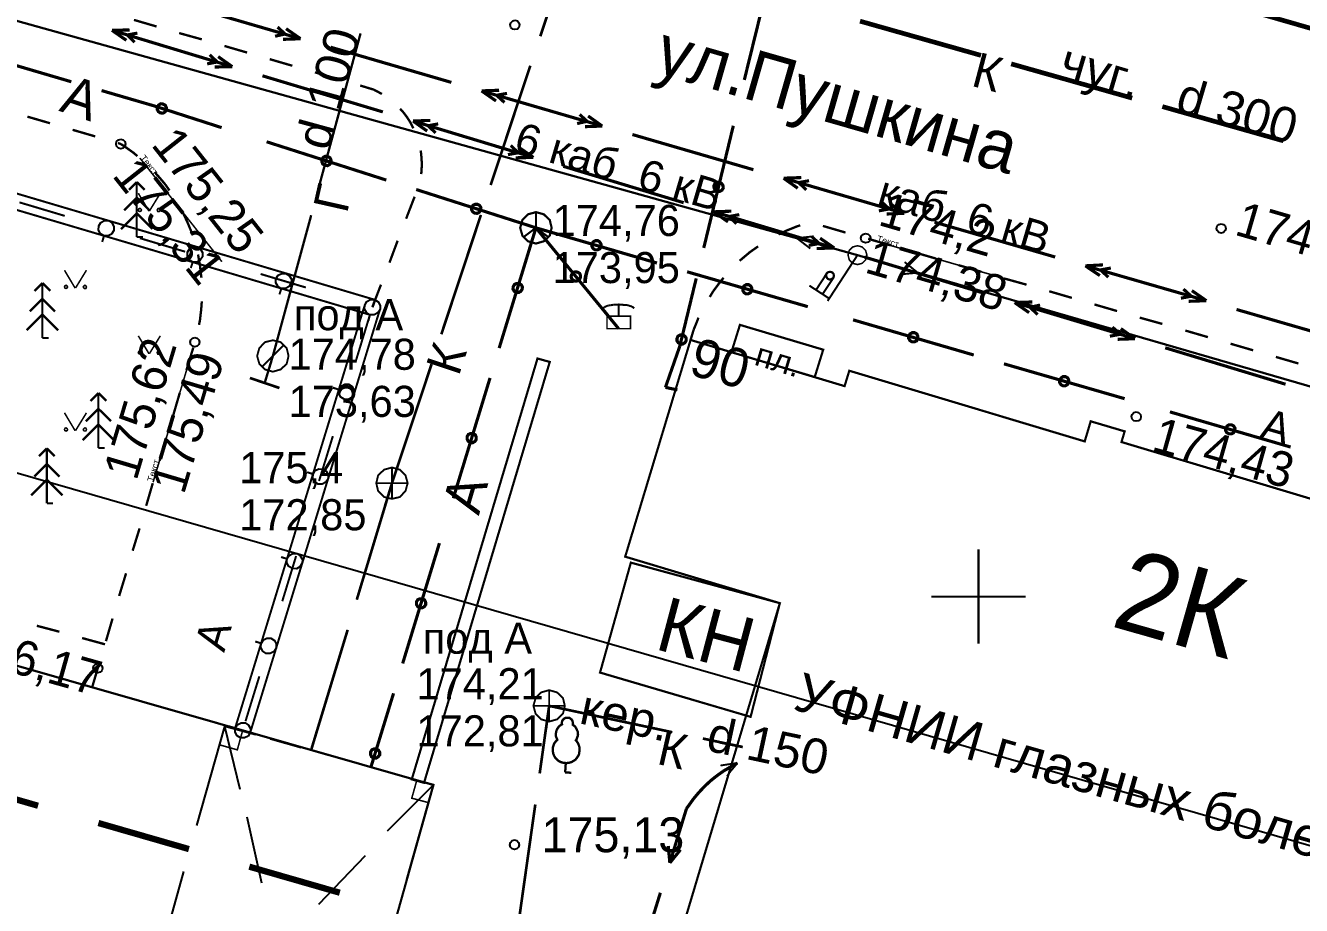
# Model space of a CAD drawing. Extents: x -2634 to -2115, y -2142 to -1393.
# Drawn here: x -2480.32 to -2439.72, y -2059.84 to -2031.82 of the extents above; entities that cross this region are included whole.
import ezdxf

# ---------------------------------------------------------------- set-up
doc = ezdxf.new("R2010")
doc.units = 0
doc.header["$MEASUREMENT"] = 0
for name, color, linetype in [('500_Дополн-Бордюры__п', 7, 'Continuous'), ('500_Дороги-Проезжие_ч', 7, 'Continuous'), ('500_Линии_-Линии_связ', 7, 'Continuous'), ('500_Линии_-ЛЭП_провод', 7, 'Continuous'), ('500_Линии_-Смотровые_', 7, 'Continuous'), ('500_Линии_-Сооружения', 7, 'Continuous'), ('500_Линии_-Фонари_час', 7, 'Continuous'), ('500_Линии_-Электрокаб', 7, 'Continuous'), ('500_Объект-Опоры', 7, 'Continuous'), ('500_Огражд-Ограждения', 7, 'Continuous'), ('500_Растит-Газоны__са', 7, 'Continuous'), ('500_Растит-Лес_и_лесо', 7, 'Continuous'), ('500_Рельеф-Высотные_о', 7, 'Continuous'), ('500_Строен-Дополнения', 7, 'Continuous'), ('500_Строен-Здания', 7, 'Continuous'), ('500_Трубоп-Газопровод', 7, 'Continuous'), ('500_Трубоп-Канализаци', 7, 'Continuous'), ('500_Трубоп-Смотровые_', 7, 'Continuous'), ('500_Улицы-Улицы_и_их', 7, 'Continuous'), ('ЗАЯВКИ-Условные_з', 7, 'Continuous'), ('Красные_ли-Красные_ли', 7, 'Continuous'), ('Красные_ли-Линии_регу', 7, 'Continuous'), ('Красные_ли-Оси_улиц_к', 7, 'Continuous')]:
    doc.layers.add(name, color=color, linetype=linetype)
doc.styles.add('TARIAL', font='Arial')

# ---------------------------------------------------------------- blocks, each defined once
blk = doc.blocks.new('block_25')
at = {"layer": '500_Растит-Газоны__са', "color": 0, "const_width": 0.05}
for points in [[(2.35, 3.02), (2.69, 2.45)], [(2.7, 2.45), (3.05, 3.02)], [(0, 0.57), (0.34, 0)], [(0.35, 0), (0.7, 0.57)]]:
    blk.add_lwpolyline(points, dxfattribs=at)
for points in [[(2.4, 2.54), (2.42, 2.53), (2.44, 2.51), (2.45, 2.49), (2.44, 2.46), (2.42, 2.45), (2.4, 2.44), (2.37, 2.45), (2.36, 2.46), (2.35, 2.49), (2.36, 2.51), (2.37, 2.53)], [(3, 2.54), (3.02, 2.53), (3.04, 2.51), (3.05, 2.49), (3.04, 2.46), (3.02, 2.44), (3, 2.44), (2.97, 2.44), (2.96, 2.46), (2.95, 2.49), (2.96, 2.51), (2.97, 2.53)], [(0.05, 0.09), (0.07, 0.08), (0.09, 0.06), (0.1, 0.04), (0.09, 0.01), (0.07, 0), (0.05, -0.01), (0.02, 0), (0.01, 0.01), (0, 0.04), (0.01, 0.06), (0.02, 0.08)], [(0.65, 0.09), (0.68, 0.08), (0.69, 0.06), (0.7, 0.04), (0.69, 0.01), (0.68, -0.01), (0.65, -0.01), (0.63, -0.01), (0.61, 0.01), (0.6, 0.04), (0.61, 0.06), (0.63, 0.08)]]:
    blk.add_lwpolyline(points, close=True, dxfattribs=at)

msp = doc.modelspace()

# ---------------------------------------------------------------- linework, layer by layer
at = {"layer": '500_Дополн-Бордюры__п', "color": 1, "const_width": 0.075}
for points in [[(-2476.87, -2031.64), (-2476.15, -2031.85)], [(-2475.43, -2032.06), (-2474.71, -2032.26)], [(-2473.99, -2032.47), (-2473.27, -2032.68)], [(-2472.55, -2032.89), (-2471.83, -2033.1)], [(-2471.11, -2033.31), (-2470.39, -2033.52)], [(-2469.67, -2033.73), (-2469.24, -2033.86)], [(-2469.24, -2033.86), (-2469.07, -2033.95)], [(-2469.07, -2033.95), (-2468.98, -2034)], [(-2468.4, -2034.47), (-2468.3, -2034.58)], [(-2468.3, -2034.58), (-2468.18, -2034.74)], [(-2479.54, -2034.93), (-2480.26, -2034.72)], [(-2468.18, -2034.74), (-2468.07, -2034.91)], [(-2468.07, -2034.91), (-2467.98, -2035.09)], [(-2478.1, -2035.35), (-2478.82, -2035.14)], [(-2467.98, -2035.09), (-2467.98, -2035.09)], [(-2477.29, -2035.59), (-2477.38, -2035.56)], [(-2477.15, -2035.68), (-2477.29, -2035.59)], [(-2476.87, -2035.88), (-2477.15, -2035.68)], [(-2467.75, -2035.8), (-2467.74, -2035.84)], [(-2467.74, -2035.84), (-2467.72, -2036.04)], [(-2476.76, -2035.98), (-2476.87, -2035.88)], [(-2467.72, -2036.04), (-2467.71, -2036.24)], [(-2467.71, -2036.24), (-2467.72, -2036.44)], [(-2476.1, -2036.61), (-2476.21, -2036.49)], [(-2475.87, -2036.88), (-2476.1, -2036.61)], [(-2467.72, -2036.44), (-2467.73, -2036.55)], [(-2475.74, -2037.07), (-2475.87, -2036.88)], [(-2467.94, -2037.27), (-2468.21, -2037.97)], [(-2475.31, -2037.78), (-2475.35, -2037.71)], [(-2475.16, -2038.1), (-2475.31, -2037.78)], [(-2475.04, -2038.39), (-2475.16, -2038.1)], [(-2456.11, -2038.35), (-2455.79, -2038.22)], [(-2455.79, -2038.22), (-2455.67, -2038.18)], [(-2454.95, -2038.2), (-2454.23, -2038.41)], [(-2468.48, -2038.67), (-2468.74, -2039.37)], [(-2456.36, -2038.47), (-2456.11, -2038.35)], [(-2453.51, -2038.61), (-2452.79, -2038.82)], [(-2474.77, -2039.45), (-2474.83, -2039.11)], [(-2457.54, -2039.26), (-2457.28, -2039.04)], [(-2457.28, -2039.04), (-2457.01, -2038.85)], [(-2452.07, -2039.03), (-2451.35, -2039.24)], [(-2474.73, -2039.8), (-2474.77, -2039.45)], [(-2457.6, -2039.31), (-2457.54, -2039.26)], [(-2450.63, -2039.45), (-2449.91, -2039.66)], [(-2474.72, -2039.85), (-2474.73, -2039.8)], [(-2458.24, -2040.01), (-2458.11, -2039.85)], [(-2449.19, -2039.87), (-2448.47, -2040.07)], [(-2469.01, -2040.07), (-2469.28, -2040.77)], [(-2458.55, -2040.46), (-2458.44, -2040.28)], [(-2458.44, -2040.28), (-2458.24, -2040.01)], [(-2447.75, -2040.28), (-2447.03, -2040.49)], [(-2474.73, -2040.86), (-2474.71, -2040.6)], [(-2469.28, -2040.79), (-2469.16, -2040.46)], [(-2446.31, -2040.7), (-2445.59, -2040.91)], [(-2474.77, -2041.21), (-2474.73, -2040.86)], [(-2458.93, -2041.18), (-2458.91, -2041.12)], [(-2444.87, -2041.12), (-2444.15, -2041.32)], [(-2474.8, -2041.35), (-2474.77, -2041.21)], [(-2459.16, -2041.83), (-2459.06, -2041.5)], [(-2459.06, -2041.5), (-2458.93, -2041.18)], [(-2443.42, -2041.53), (-2442.7, -2041.74)], [(-2441.98, -2041.95), (-2441.26, -2042.16)], [(-2475.2, -2042.79), (-2474.98, -2042.07)], [(-2440.54, -2042.37), (-2439.82, -2042.58)], [(-2475.62, -2044.23), (-2475.41, -2043.51)], [(-2476.05, -2045.67), (-2475.84, -2044.95)], [(-2476.48, -2047.11), (-2476.27, -2046.39)], [(-2476.91, -2048.54), (-2476.69, -2047.83)], [(-2477.34, -2049.98), (-2477.12, -2049.26)], [(-2477.76, -2051.42), (-2477.55, -2050.7)], [(-2479.24, -2051.12), (-2479.96, -2050.93)], [(-2477.79, -2051.52), (-2478.52, -2051.32)], [(-2478.19, -2052.86), (-2477.98, -2052.14)]]:
    msp.add_lwpolyline(points, dxfattribs=at)
at = {"layer": '500_Дополн-Бордюры__п', "color": 0, "const_width": 0.07}
msp.add_lwpolyline([(-2468.03, -2055.82), (-2464.03, -2042.42), (-2463.64, -2042.53), (-2467.64, -2055.93)], close=True, dxfattribs=at)
at = {"layer": '500_Линии_-Линии_связ', "color": 0, "const_width": 0.1}
for points in [[(-2457.45, -2033.55), (-2456.82, -2030.99)], [(-2478.86, -2033.61), (-2482.7, -2032.48)], [(-2476.22, -2034.38), (-2477.9, -2033.89)], [(-2474.08, -2035.07), (-2476.22, -2034.38)], [(-2458.74, -2038.9), (-2457.8, -2035.01)], [(-2468.84, -2036.74), (-2472.65, -2035.52)], [(-2464.08, -2038.26), (-2467.89, -2037.04)], [(-2464.08, -2038.26), (-2465.25, -2042.09)], [(-2464.08, -2038.26), (-2460.23, -2039.38)], [(-2464.08, -2038.26), (-2461.54, -2041.36)], [(-2459.5, -2042.02), (-2458.98, -2039.87)], [(-2459.27, -2039.66), (-2455.43, -2040.77)], [(-2461.45, -2041.47), (-2461.92, -2040.89)], [(-2453.99, -2041.19), (-2450.15, -2042.31)], [(-2459.96, -2043.34), (-2459.5, -2042.02)], [(-2449.19, -2042.59), (-2445.35, -2043.7)], [(-2465.54, -2043.04), (-2466.71, -2046.87)], [(-2459.58, -2043.42), (-2459.96, -2043.34)], [(-2443.91, -2044.12), (-2440.07, -2045.24)], [(-2467.15, -2048.3), (-2468.32, -2052.13)], [(-2468.61, -2053.08), (-2469.33, -2055.43)], [(-2469.33, -2055.43), (-2469.11, -2054.71)]]:
    msp.add_lwpolyline(points, dxfattribs=at)
for points in [[(-2476.03, -2034.6), (-2476.09, -2034.56), (-2476.13, -2034.49), (-2476.13, -2034.41), (-2476.08, -2034.35), (-2476.02, -2034.31), (-2475.94, -2034.32), (-2475.87, -2034.36), (-2475.84, -2034.43), (-2475.84, -2034.5), (-2475.88, -2034.57), (-2475.95, -2034.61)], [(-2470.79, -2036.27), (-2470.86, -2036.23), (-2470.89, -2036.16), (-2470.89, -2036.09), (-2470.85, -2036.02), (-2470.78, -2035.98), (-2470.7, -2035.99), (-2470.63, -2036.03), (-2470.6, -2036.1), (-2470.6, -2036.18), (-2470.64, -2036.24), (-2470.71, -2036.28)], [(-2458.42, -2036.92), (-2458.38, -2036.85), (-2458.31, -2036.81), (-2458.23, -2036.81), (-2458.17, -2036.85), (-2458.13, -2036.91), (-2458.12, -2036.99), (-2458.16, -2037.06), (-2458.23, -2037.1), (-2458.31, -2037.1), (-2458.37, -2037.06), (-2458.41, -2037)], [(-2466.03, -2037.79), (-2466.09, -2037.75), (-2466.13, -2037.68), (-2466.12, -2037.61), (-2466.08, -2037.54), (-2466.01, -2037.51), (-2465.94, -2037.51), (-2465.87, -2037.55), (-2465.83, -2037.62), (-2465.84, -2037.7), (-2465.88, -2037.76), (-2465.95, -2037.8)], [(-2462.11, -2038.67), (-2462.05, -2038.71), (-2462.01, -2038.78), (-2462.01, -2038.86), (-2462.05, -2038.93), (-2462.12, -2038.96), (-2462.2, -2038.96), (-2462.26, -2038.92), (-2462.3, -2038.85), (-2462.3, -2038.78), (-2462.26, -2038.71), (-2462.19, -2038.67)], [(-2462.69, -2039.71), (-2462.66, -2039.78), (-2462.67, -2039.86), (-2462.71, -2039.92), (-2462.79, -2039.96), (-2462.86, -2039.95), (-2462.93, -2039.9), (-2462.96, -2039.83), (-2462.95, -2039.76), (-2462.9, -2039.69), (-2462.83, -2039.66), (-2462.76, -2039.67)], [(-2464.52, -2040.22), (-2464.56, -2040.28), (-2464.63, -2040.32), (-2464.7, -2040.32), (-2464.77, -2040.28), (-2464.81, -2040.21), (-2464.8, -2040.13), (-2464.76, -2040.06), (-2464.69, -2040.03), (-2464.62, -2040.03), (-2464.55, -2040.07), (-2464.51, -2040.14)], [(-2457.31, -2040.07), (-2457.25, -2040.11), (-2457.21, -2040.18), (-2457.21, -2040.26), (-2457.25, -2040.32), (-2457.32, -2040.36), (-2457.4, -2040.36), (-2457.46, -2040.32), (-2457.5, -2040.25), (-2457.5, -2040.17), (-2457.46, -2040.11), (-2457.39, -2040.07)], [(-2459.59, -2041.78), (-2459.56, -2041.71), (-2459.49, -2041.67), (-2459.41, -2041.67), (-2459.34, -2041.71), (-2459.3, -2041.77), (-2459.3, -2041.85), (-2459.34, -2041.92), (-2459.41, -2041.96), (-2459.48, -2041.96), (-2459.55, -2041.92), (-2459.59, -2041.86)], [(-2452.03, -2041.6), (-2451.96, -2041.64), (-2451.93, -2041.71), (-2451.93, -2041.79), (-2451.97, -2041.86), (-2452.04, -2041.89), (-2452.11, -2041.89), (-2452.18, -2041.85), (-2452.22, -2041.78), (-2452.22, -2041.71), (-2452.18, -2041.64), (-2452.11, -2041.6)], [(-2447.23, -2043), (-2447.16, -2043.04), (-2447.13, -2043.11), (-2447.13, -2043.19), (-2447.17, -2043.25), (-2447.24, -2043.29), (-2447.31, -2043.29), (-2447.38, -2043.25), (-2447.42, -2043.18), (-2447.41, -2043.1), (-2447.37, -2043.04), (-2447.31, -2043)], [(-2465.98, -2045), (-2466.02, -2045.06), (-2466.09, -2045.1), (-2466.17, -2045.1), (-2466.23, -2045.06), (-2466.27, -2044.99), (-2466.27, -2044.91), (-2466.23, -2044.84), (-2466.16, -2044.81), (-2466.08, -2044.81), (-2466.01, -2044.85), (-2465.98, -2044.92)], [(-2441.95, -2044.53), (-2441.88, -2044.57), (-2441.84, -2044.64), (-2441.85, -2044.72), (-2441.89, -2044.79), (-2441.95, -2044.82), (-2442.03, -2044.82), (-2442.1, -2044.78), (-2442.14, -2044.71), (-2442.13, -2044.64), (-2442.09, -2044.57), (-2442.03, -2044.53)], [(-2467.59, -2050.26), (-2467.63, -2050.32), (-2467.7, -2050.36), (-2467.78, -2050.36), (-2467.84, -2050.32), (-2467.88, -2050.25), (-2467.88, -2050.17), (-2467.84, -2050.1), (-2467.77, -2050.07), (-2467.69, -2050.07), (-2467.62, -2050.11), (-2467.59, -2050.18)], [(-2469.05, -2055.04), (-2469.1, -2055.1), (-2469.16, -2055.14), (-2469.24, -2055.14), (-2469.31, -2055.1), (-2469.34, -2055.03), (-2469.34, -2054.95), (-2469.3, -2054.88), (-2469.23, -2054.85), (-2469.15, -2054.85), (-2469.09, -2054.89), (-2469.05, -2054.96)]]:
    msp.add_lwpolyline(points, close=True, dxfattribs=at)
at = {"layer": '500_Линии_-ЛЭП_провод', "color": 253, "const_width": 0.07}
for points in [[(-2542.19, -2053.73), (-2527.03, -2021.74), (-2491.25, -2028.7), (-2453.85, -2039.13)], [(-2396.22, -2055.86), (-2453.85, -2039.13)]]:
    msp.add_lwpolyline(points, dxfattribs=at)
at = {"layer": '500_Линии_-ЛЭП_провод', "color": 0, "const_width": 0.06}
for points in [[(-2455.24, -2038.53), (-2455.78, -2038.59)], [(-2453.85, -2039.13), (-2455.78, -2038.59)], [(-2455.35, -2038.92), (-2455.78, -2038.59)], [(-2453.85, -2039.13), (-2451.93, -2039.69)], [(-2452.35, -2039.35), (-2451.93, -2039.69)], [(-2452.46, -2039.74), (-2451.93, -2039.69)]]:
    msp.add_lwpolyline(points, dxfattribs=at)
at = {"layer": '500_Линии_-Смотровые_', "color": 0, "const_width": 0.07}
for points in [[(-2464.08, -2037.76), (-2463.83, -2037.83), (-2463.64, -2038.01), (-2463.58, -2038.26), (-2463.64, -2038.51), (-2463.83, -2038.69), (-2464.08, -2038.76), (-2464.33, -2038.69), (-2464.51, -2038.51), (-2464.58, -2038.26), (-2464.51, -2038.01), (-2464.33, -2037.83)], [(-2464.08, -2038.21), (-2464.08, -2038.21), (-2464.08, -2038.21), (-2464.08, -2038.21), (-2464.08, -2038.21), (-2464.08, -2038.21), (-2464.08, -2038.21), (-2464.08, -2038.21), (-2464.08, -2038.21), (-2464.08, -2038.21), (-2464.08, -2038.21), (-2464.08, -2038.21)]]:
    msp.add_lwpolyline(points, close=True, dxfattribs=at)
at = {"layer": '500_Линии_-Смотровые_', "color": 0, "const_width": 0.065}
for points in [[(-2464.08, -2037.76), (-2464.08, -2038.26)], [(-2464.48, -2038.56), (-2464.08, -2038.26)], [(-2464.08, -2038.26), (-2463.68, -2038.56)]]:
    msp.add_lwpolyline(points, dxfattribs=at)
at = {"layer": '500_Линии_-Сооружения', "color": 0, "const_width": 0.065}
for points in [[(-2461.82, -2040.75), (-2461.77, -2040.73)], [(-2461.77, -2040.73), (-2461.72, -2040.73)], [(-2461.72, -2040.73), (-2461.67, -2040.72)], [(-2461.68, -2040.72), (-2461.62, -2040.71)], [(-2461.62, -2040.71), (-2461.58, -2040.71)], [(-2461.58, -2040.71), (-2461.52, -2040.71)], [(-2461.52, -2040.71), (-2461.45, -2040.7)], [(-2461.45, -2040.7), (-2461.22, -2040.72)], [(-2461.45, -2040.7), (-2461.45, -2041.07)], [(-2461.23, -2040.72), (-2461.23, -2040.72)], [(-2461.22, -2040.72), (-2461.17, -2040.72)], [(-2461.17, -2040.72), (-2461.12, -2040.74)], [(-2461.12, -2040.74), (-2461.07, -2040.75)], [(-2461.95, -2040.82), (-2461.9, -2040.79)], [(-2461.9, -2040.79), (-2461.86, -2040.76)], [(-2461.86, -2040.76), (-2461.82, -2040.75)], [(-2461.07, -2040.75), (-2461.02, -2040.77)], [(-2461.02, -2040.77), (-2460.95, -2040.82)]]:
    msp.add_lwpolyline(points, dxfattribs=at)
at = {"layer": '500_Линии_-Сооружения', "color": 0, "const_width": 0.05}
msp.add_lwpolyline([(-2461.82, -2041.47), (-2461.82, -2041.07), (-2461.07, -2041.07), (-2461.07, -2041.47)], close=True, dxfattribs=at)
at = {"layer": '500_Линии_-Фонари_час', "color": 0, "const_width": 0.065}
for points in [[(-2453.85, -2039.13), (-2454.8, -2040.59)], [(-2454.81, -2039.69), (-2455.17, -2040.24)], [(-2454.6, -2039.83), (-2454.96, -2040.37)], [(-2454.83, -2039.71), (-2454.9, -2039.82)], [(-2454.83, -2039.71), (-2454.9, -2039.82)], [(-2454.62, -2039.85), (-2454.69, -2039.96)], [(-2454.63, -2039.87), (-2454.63, -2039.87)], [(-2455.38, -2040.1), (-2454.75, -2040.51)]]:
    msp.add_lwpolyline(points, dxfattribs=at)
at = {"layer": '500_Линии_-Фонари_час', "color": 0, "const_width": 0.07}
msp.add_lwpolyline([(-2454.62, -2039.85), (-2454.67, -2039.89), (-2454.73, -2039.91), (-2454.79, -2039.89), (-2454.83, -2039.84), (-2454.85, -2039.78), (-2454.83, -2039.71), (-2454.78, -2039.67), (-2454.72, -2039.66), (-2454.65, -2039.68), (-2454.61, -2039.73), (-2454.6, -2039.79)], close=True, dxfattribs=at)
at = {"layer": '500_Линии_-Электрокаб', "color": 12, "const_width": 0.1}
for points in [[(-2471.57, -2032.24), (-2475.41, -2031.12)], [(-2477.57, -2031.97), (-2477.01, -2031.96)], [(-2477.57, -2031.97), (-2473.74, -2033.13)], [(-2477.57, -2031.97), (-2477.11, -2032.29)], [(-2477.08, -2032.12), (-2476.76, -2032.06)], [(-2477.08, -2032.12), (-2476.85, -2032.35)], [(-2472.06, -2032.09), (-2472.38, -2032.16)], [(-2472.06, -2032.09), (-2472.3, -2031.87)], [(-2471.57, -2032.24), (-2472.03, -2031.92)], [(-2471.57, -2032.24), (-2472.13, -2032.26)], [(-2466.77, -2033.63), (-2470.61, -2032.51)], [(-2474.54, -2033.04), (-2474.22, -2032.98)], [(-2474.46, -2032.75), (-2474.22, -2032.98)], [(-2474.19, -2032.81), (-2473.74, -2033.13)], [(-2474.3, -2033.14), (-2473.74, -2033.13)], [(-2472.78, -2033.42), (-2468.95, -2034.57)], [(-2465.25, -2033.88), (-2465.81, -2033.9)], [(-2461.97, -2035.02), (-2465.81, -2033.9)], [(-2465.35, -2034.22), (-2465.81, -2033.9)], [(-2465, -2033.98), (-2465.33, -2034.04)], [(-2465.08, -2034.27), (-2465.33, -2034.04)], [(-2462.45, -2034.87), (-2462.69, -2034.65)], [(-2467.99, -2034.86), (-2467.44, -2034.84)], [(-2467.99, -2034.86), (-2464.16, -2036.02)], [(-2467.99, -2034.86), (-2467.54, -2035.18)], [(-2467.51, -2035.01), (-2467.27, -2035.24)], [(-2467.5, -2035.01), (-2467.19, -2034.95)], [(-2462.46, -2034.87), (-2462.77, -2034.94)], [(-2461.97, -2035.02), (-2462.52, -2035.04)], [(-2461.97, -2035.02), (-2462.42, -2034.7)], [(-2457.16, -2036.41), (-2461.01, -2035.29)], [(-2464.97, -2035.93), (-2464.64, -2035.87)], [(-2464.88, -2035.64), (-2464.64, -2035.87)], [(-2464.62, -2035.7), (-2464.16, -2036.02)], [(-2464.72, -2036.03), (-2464.16, -2036.02)], [(-2463.21, -2036.3), (-2459.38, -2037.46)], [(-2455.64, -2036.66), (-2456.2, -2036.68)], [(-2452.36, -2037.8), (-2456.2, -2036.68)], [(-2455.75, -2037), (-2456.2, -2036.68)], [(-2455.39, -2036.76), (-2455.72, -2036.82)], [(-2455.48, -2037.05), (-2455.72, -2036.82)], [(-2452.85, -2037.65), (-2453.09, -2037.43)], [(-2452.36, -2037.8), (-2452.82, -2037.48)], [(-2458.42, -2037.75), (-2457.86, -2037.73)], [(-2458.42, -2037.75), (-2454.59, -2038.9)], [(-2458.42, -2037.75), (-2457.97, -2038.07)], [(-2457.93, -2037.9), (-2457.61, -2037.84)], [(-2457.93, -2037.9), (-2457.7, -2038.13)], [(-2452.85, -2037.66), (-2453.17, -2037.72)], [(-2452.36, -2037.8), (-2452.92, -2037.82)], [(-2447.56, -2039.19), (-2451.4, -2038.08)], [(-2455.31, -2038.53), (-2455.07, -2038.76)], [(-2455.04, -2038.59), (-2454.59, -2038.9)], [(-2455.4, -2038.82), (-2455.07, -2038.76)], [(-2455.15, -2038.92), (-2454.59, -2038.9)], [(-2453.63, -2039.19), (-2449.8, -2040.35)], [(-2446.04, -2039.44), (-2446.6, -2039.47)], [(-2442.75, -2040.58), (-2446.6, -2039.47)], [(-2446.14, -2039.78), (-2446.6, -2039.47)], [(-2445.79, -2039.54), (-2446.12, -2039.6)], [(-2445.87, -2039.83), (-2446.12, -2039.6)], [(-2443.24, -2040.43), (-2443.48, -2040.21)], [(-2442.75, -2040.58), (-2443.21, -2040.26)], [(-2448.85, -2040.64), (-2448.29, -2040.62)], [(-2448.85, -2040.64), (-2445.02, -2041.79)], [(-2448.85, -2040.64), (-2448.39, -2040.96)], [(-2448.36, -2040.79), (-2448.04, -2040.72)], [(-2443.24, -2040.44), (-2443.56, -2040.5)], [(-2442.75, -2040.58), (-2443.31, -2040.6)], [(-2448.36, -2040.79), (-2448.12, -2041.02)], [(-2437.95, -2041.97), (-2441.79, -2040.86)], [(-2445.74, -2041.42), (-2445.49, -2041.65)], [(-2445.47, -2041.47), (-2445.02, -2041.79)], [(-2445.82, -2041.71), (-2445.49, -2041.65)], [(-2445.57, -2041.81), (-2445.02, -2041.79)], [(-2444.06, -2042.08), (-2440.23, -2043.24)]]:
    msp.add_lwpolyline(points, dxfattribs=at)
at = {"layer": '500_Линии_-Электрокаб', "color": 1}
for points, const_width in [([(-2457.95, -2055.34), (-2458.21, -2055.38)], 0.06), ([(-2457.67, -2055.3), (-2457.95, -2055.34)], 0.06), ([(-2457.67, -2055.3), (-2457.9, -2055.43)], 0.1), ([(-2457.67, -2055.3), (-2457.85, -2055.52)], 0.06), ([(-2458.33, -2055.71), (-2458.53, -2055.87)], 0.1), ([(-2458.12, -2055.56), (-2458.33, -2055.71)], 0.1), ([(-2457.9, -2055.43), (-2458.12, -2055.56)], 0.1), ([(-2457.85, -2055.51), (-2458, -2055.72)], 0.06), ([(-2458.72, -2056.05), (-2458.89, -2056.23)], 0.1), ([(-2458.53, -2055.87), (-2458.72, -2056.05)], 0.1), ([(-2459.06, -2056.43), (-2459.21, -2056.64)], 0.1), ([(-2458.89, -2056.23), (-2459.06, -2056.43)], 0.1), ([(-2459.29, -2056.75), (-2459.82, -2058.48)], 0.1), ([(-2459.21, -2056.64), (-2459.29, -2056.75)], 0.1), ([(-2459.87, -2057.94), (-2459.82, -2058.48)], 0.1), ([(-2459.48, -2058.06), (-2459.82, -2058.48)], 0.1), ([(-2460.12, -2059.43), (-2461.31, -2063.25)], 0.1)]:
    msp.add_lwpolyline(points, dxfattribs=dict(at, const_width=const_width))
at = {"layer": '500_Объект-Опоры', "color": 1, "const_width": 0.05}
msp.add_lwpolyline([(-2453.85, -2038.83), (-2453.7, -2038.87), (-2453.59, -2038.98), (-2453.55, -2039.13), (-2453.59, -2039.28), (-2453.7, -2039.39), (-2453.85, -2039.43), (-2454, -2039.39), (-2454.11, -2039.28), (-2454.15, -2039.13), (-2454.11, -2038.98), (-2454, -2038.87)], close=True, dxfattribs=at)
at = {"layer": '500_Объект-Опоры', "color": 0, "const_width": 0.05}
for points in [[(-2473.97, -2054.1), (-2474.15, -2054.72), (-2473.58, -2054.88), (-2473.41, -2054.26)], [(-2467.34, -2056), (-2467.5, -2056.56), (-2468.03, -2056.42), (-2467.87, -2055.85)]]:
    msp.add_lwpolyline(points, close=True, dxfattribs=at)
at = {"layer": '500_Огражд-Ограждения', "color": 0, "const_width": 0.065}
for points in [[(-2484.27, -2036.08), (-2476.61, -2038.35)], [(-2484.42, -2036.56), (-2476.75, -2038.83)], [(-2480.51, -2037.45), (-2479.07, -2037.88)], [(-2477.88, -2038.71), (-2477.82, -2038.51)], [(-2476.68, -2038.59), (-2475.24, -2039.02)], [(-2476.61, -2038.35), (-2469.21, -2040.55)], [(-2476.75, -2038.83), (-2469.36, -2041.03)], [(-2475.06, -2039.54), (-2475, -2039.35)], [(-2472.84, -2039.73), (-2471.4, -2040.16)], [(-2472.24, -2040.38), (-2472.18, -2040.19)], [(-2469.52, -2040.71), (-2469.61, -2040.99)], [(-2469.61, -2040.99), (-2471.95, -2048.64)], [(-2469.13, -2041.14), (-2471.47, -2048.79)], [(-2469.37, -2041.06), (-2469.81, -2042.5)], [(-2469.41, -2041.22), (-2469.36, -2041.03)], [(-2469.04, -2040.86), (-2469.13, -2041.14)], [(-2470.54, -2043.35), (-2470.35, -2043.41)], [(-2470.54, -2044.89), (-2470.98, -2046.32)], [(-2471.36, -2046.04), (-2471.17, -2046.1)], [(-2471.95, -2048.64), (-2473.65, -2054.19)], [(-2471.47, -2048.79), (-2473.17, -2054.33)], [(-2472.19, -2048.74), (-2472, -2048.8)], [(-2471.71, -2048.71), (-2472.15, -2050.15)], [(-2473.01, -2051.43), (-2472.82, -2051.49)], [(-2472.88, -2052.54), (-2473.32, -2053.97)], [(-2473.84, -2054.13), (-2473.65, -2054.19)]]:
    msp.add_lwpolyline(points, dxfattribs=at)
at = {"layer": '500_Огражд-Ограждения', "color": 0}
for points in [[(-2477.82, -2038.51), (-2477.93, -2038.45), (-2478, -2038.33), (-2477.99, -2038.2), (-2477.92, -2038.09), (-2477.81, -2038.03), (-2477.68, -2038.03), (-2477.57, -2038.1), (-2477.51, -2038.22), (-2477.51, -2038.34), (-2477.58, -2038.46), (-2477.69, -2038.52)], [(-2475, -2039.35), (-2475.11, -2039.28), (-2475.17, -2039.17), (-2475.17, -2039.04), (-2475.1, -2038.93), (-2474.99, -2038.87), (-2474.86, -2038.87), (-2474.75, -2038.94), (-2474.69, -2039.05), (-2474.69, -2039.18), (-2474.76, -2039.29), (-2474.87, -2039.35)], [(-2472.18, -2040.19), (-2472.29, -2040.12), (-2472.35, -2040.01), (-2472.35, -2039.88), (-2472.28, -2039.77), (-2472.16, -2039.71), (-2472.04, -2039.71), (-2471.93, -2039.78), (-2471.86, -2039.89), (-2471.87, -2040.02), (-2471.93, -2040.13), (-2472.05, -2040.19)], [(-2469.36, -2041.03), (-2469.47, -2040.96), (-2469.53, -2040.85), (-2469.52, -2040.72), (-2469.46, -2040.61), (-2469.34, -2040.54), (-2469.21, -2040.55), (-2469.1, -2040.62), (-2469.04, -2040.73), (-2469.04, -2040.86), (-2469.11, -2040.97), (-2469.23, -2041.03)], [(-2470.35, -2043.41), (-2470.28, -2043.3), (-2470.16, -2043.24), (-2470.04, -2043.24), (-2469.93, -2043.31), (-2469.87, -2043.43), (-2469.87, -2043.56), (-2469.94, -2043.66), (-2470.05, -2043.73), (-2470.18, -2043.72), (-2470.29, -2043.65), (-2470.35, -2043.54)], [(-2471.17, -2046.1), (-2471.1, -2045.99), (-2470.99, -2045.93), (-2470.86, -2045.94), (-2470.75, -2046.01), (-2470.69, -2046.12), (-2470.69, -2046.25), (-2470.76, -2046.36), (-2470.88, -2046.42), (-2471.01, -2046.42), (-2471.12, -2046.35), (-2471.18, -2046.23)], [(-2472, -2048.8), (-2471.93, -2048.69), (-2471.81, -2048.63), (-2471.69, -2048.63), (-2471.58, -2048.7), (-2471.51, -2048.82), (-2471.52, -2048.94), (-2471.59, -2049.05), (-2471.7, -2049.12), (-2471.83, -2049.11), (-2471.94, -2049.04), (-2472, -2048.93)], [(-2472.82, -2051.49), (-2472.75, -2051.38), (-2472.64, -2051.32), (-2472.51, -2051.33), (-2472.4, -2051.4), (-2472.34, -2051.51), (-2472.34, -2051.64), (-2472.41, -2051.75), (-2472.53, -2051.81), (-2472.66, -2051.81), (-2472.77, -2051.74), (-2472.83, -2051.62)], [(-2473.65, -2054.19), (-2473.58, -2054.08), (-2473.46, -2054.02), (-2473.33, -2054.02), (-2473.22, -2054.09), (-2473.16, -2054.2), (-2473.17, -2054.33), (-2473.24, -2054.44), (-2473.35, -2054.5), (-2473.48, -2054.5), (-2473.59, -2054.43), (-2473.65, -2054.32)]]:
    msp.add_lwpolyline(points, close=True, dxfattribs=at)
at = {"layer": '500_Растит-Лес_и_лесо', "color": 94}
for points, const_width in [([(-2477.03, -2037.05), (-2476.78, -2036.8)], 0.075), ([(-2476.53, -2037.05), (-2476.78, -2036.8)], 0.075), ([(-2476.78, -2038.55), (-2476.78, -2036.8)], 0.065), ([(-2477.18, -2037.7), (-2476.78, -2037.3)], 0.075), ([(-2476.38, -2037.7), (-2476.78, -2037.3)], 0.075), ([(-2477.28, -2038.3), (-2476.78, -2037.8)], 0.075), ([(-2476.28, -2038.3), (-2476.78, -2037.8)], 0.075), ([(-2476.78, -2038.55), (-2476.78, -2038.35)], 0.065), ([(-2476.58, -2038.55), (-2476.78, -2038.55)], 0.065), ([(-2480.03, -2040.27), (-2479.78, -2040.02)], 0.075), ([(-2479.53, -2040.27), (-2479.78, -2040.02)], 0.075), ([(-2479.78, -2041.77), (-2479.78, -2040.02)], 0.065), ([(-2480.18, -2040.92), (-2479.78, -2040.52)], 0.075), ([(-2479.38, -2040.92), (-2479.78, -2040.52)], 0.075), ([(-2480.28, -2041.52), (-2479.78, -2041.02)], 0.075), ([(-2479.28, -2041.52), (-2479.78, -2041.02)], 0.075), ([(-2479.78, -2041.77), (-2479.78, -2041.57)], 0.065), ([(-2479.58, -2041.77), (-2479.78, -2041.77)], 0.065), ([(-2478.25, -2043.77), (-2478, -2043.52)], 0.075), ([(-2477.75, -2043.77), (-2478, -2043.52)], 0.075), ([(-2478, -2045.27), (-2478, -2043.52)], 0.065), ([(-2478.4, -2044.42), (-2478, -2044.02)], 0.075), ([(-2477.6, -2044.42), (-2478, -2044.02)], 0.075), ([(-2478.5, -2045.02), (-2478, -2044.52)], 0.075), ([(-2477.5, -2045.02), (-2478, -2044.52)], 0.075), ([(-2478, -2045.27), (-2478, -2045.07)], 0.065), ([(-2479.89, -2045.53), (-2479.64, -2045.28)], 0.075), ([(-2479.39, -2045.53), (-2479.64, -2045.28)], 0.075), ([(-2479.64, -2047.03), (-2479.64, -2045.28)], 0.065), ([(-2477.8, -2045.27), (-2478, -2045.27)], 0.065), ([(-2480.04, -2046.18), (-2479.64, -2045.78)], 0.075), ([(-2479.24, -2046.18), (-2479.64, -2045.78)], 0.075), ([(-2480.14, -2046.78), (-2479.64, -2046.28)], 0.075), ([(-2479.14, -2046.78), (-2479.64, -2046.28)], 0.075), ([(-2479.64, -2047.03), (-2479.64, -2046.83)], 0.065), ([(-2479.44, -2047.03), (-2479.64, -2047.03)], 0.065), ([(-2463.15, -2055.6), (-2463.13, -2055.3)], 0.075), ([(-2462.95, -2055.61), (-2463.15, -2055.6)], 0.075)]:
    msp.add_lwpolyline(points, dxfattribs=dict(at, const_width=const_width))
at = {"layer": '500_Растит-Лес_и_лесо', "color": 94, "const_width": 0.075}
msp.add_lwpolyline([(-2463.13, -2055.3), (-2463.22, -2055.29), (-2463.29, -2055.27), (-2463.35, -2055.24), (-2463.4, -2055.2), (-2463.44, -2055.16), (-2463.48, -2055.11), (-2463.51, -2055.05), (-2463.53, -2055), (-2463.54, -2054.93), (-2463.54, -2054.86), (-2463.54, -2054.8), (-2463.52, -2054.74), (-2463.5, -2054.68), (-2463.47, -2054.64), (-2463.44, -2054.6), (-2463.4, -2054.56), (-2463.42, -2054.51), (-2463.44, -2054.46), (-2463.45, -2054.39), (-2463.44, -2054.33), (-2463.43, -2054.28), (-2463.41, -2054.23), (-2463.38, -2054.18), (-2463.34, -2054.13), (-2463.29, -2054.09), (-2463.25, -2054.07), (-2463.26, -2054.03), (-2463.25, -2053.99), (-2463.24, -2053.95), (-2463.21, -2053.91), (-2463.17, -2053.88), (-2463.13, -2053.86), (-2463.1, -2053.86), (-2463.06, -2053.86), (-2463.02, -2053.86), (-2462.99, -2053.88), (-2462.95, -2053.91), (-2462.92, -2053.95), (-2462.91, -2053.99), (-2462.9, -2054.03), (-2462.91, -2054.06), (-2462.91, -2054.08), (-2462.87, -2054.11), (-2462.83, -2054.14), (-2462.81, -2054.18), (-2462.79, -2054.21), (-2462.77, -2054.26), (-2462.75, -2054.3), (-2462.75, -2054.35), (-2462.74, -2054.4), (-2462.75, -2054.45), (-2462.77, -2054.49), (-2462.78, -2054.53), (-2462.81, -2054.58), (-2462.78, -2054.61), (-2462.75, -2054.66), (-2462.72, -2054.72), (-2462.7, -2054.78), (-2462.69, -2054.85), (-2462.69, -2054.9), (-2462.7, -2054.95), (-2462.71, -2055.02), (-2462.74, -2055.08), (-2462.78, -2055.14), (-2462.82, -2055.19), (-2462.88, -2055.23), (-2462.95, -2055.27), (-2463.02, -2055.29), (-2463.09, -2055.3)], close=True, dxfattribs=at)
at = {"layer": '500_Рельеф-Высотные_о', "color": 0}
for points in [[(-2464.75, -2031.65), (-2464.67, -2031.67), (-2464.62, -2031.73), (-2464.6, -2031.8), (-2464.62, -2031.88), (-2464.67, -2031.93), (-2464.75, -2031.95), (-2464.82, -2031.93), (-2464.88, -2031.88), (-2464.9, -2031.8), (-2464.88, -2031.73), (-2464.82, -2031.67)], [(-2477.29, -2035.44), (-2477.21, -2035.46), (-2477.16, -2035.51), (-2477.14, -2035.59), (-2477.16, -2035.66), (-2477.21, -2035.72), (-2477.29, -2035.74), (-2477.36, -2035.72), (-2477.42, -2035.66), (-2477.44, -2035.59), (-2477.42, -2035.51), (-2477.36, -2035.46)], [(-2442.28, -2038.13), (-2442.2, -2038.15), (-2442.15, -2038.2), (-2442.13, -2038.28), (-2442.15, -2038.35), (-2442.2, -2038.41), (-2442.28, -2038.43), (-2442.35, -2038.41), (-2442.41, -2038.35), (-2442.43, -2038.28), (-2442.41, -2038.2), (-2442.35, -2038.15)], [(-2453.59, -2038.44), (-2453.51, -2038.46), (-2453.46, -2038.52), (-2453.44, -2038.59), (-2453.46, -2038.67), (-2453.51, -2038.72), (-2453.59, -2038.74), (-2453.66, -2038.72), (-2453.72, -2038.67), (-2453.74, -2038.59), (-2453.72, -2038.52), (-2453.66, -2038.46)], [(-2474.93, -2041.75), (-2474.86, -2041.77), (-2474.8, -2041.83), (-2474.78, -2041.9), (-2474.8, -2041.98), (-2474.86, -2042.03), (-2474.93, -2042.05), (-2475.01, -2042.03), (-2475.06, -2041.98), (-2475.08, -2041.9), (-2475.06, -2041.83), (-2475.01, -2041.77)], [(-2444.98, -2044.12), (-2444.91, -2044.14), (-2444.85, -2044.2), (-2444.83, -2044.27), (-2444.85, -2044.35), (-2444.91, -2044.4), (-2444.98, -2044.42), (-2445.06, -2044.4), (-2445.11, -2044.35), (-2445.13, -2044.27), (-2445.11, -2044.2), (-2445.06, -2044.14)], [(-2478.02, -2052.13), (-2477.94, -2052.15), (-2477.89, -2052.21), (-2477.87, -2052.28), (-2477.89, -2052.36), (-2477.94, -2052.41), (-2478.02, -2052.43), (-2478.09, -2052.41), (-2478.15, -2052.36), (-2478.17, -2052.28), (-2478.15, -2052.21), (-2478.09, -2052.15)], [(-2464.76, -2057.75), (-2464.69, -2057.77), (-2464.63, -2057.83), (-2464.61, -2057.9), (-2464.63, -2057.98), (-2464.69, -2058.03), (-2464.76, -2058.05), (-2464.84, -2058.03), (-2464.89, -2057.98), (-2464.91, -2057.9), (-2464.89, -2057.83), (-2464.84, -2057.77)]]:
    msp.add_lwpolyline(points, close=True, dxfattribs=at)
at = {"layer": '500_Рельеф-Высотные_о', "color": 0, "const_width": 0.05}
for points in [[(-2476.68, -2036.04), (-2474.07, -2039.34)], [(-2453.25, -2038.69), (-2449.22, -2039.86)], [(-2476.26, -2046.36), (-2475.06, -2042.34)]]:
    msp.add_lwpolyline(points, dxfattribs=at)
at = {"layer": '500_Строен-Дополнения', "color": 0}
for p, q in [((-2474.868, -2057.294), (-2473.981, -2054.132)), ((-2473.007, -2054.405), (-2473.981, -2054.132)), ((-2473.493, -2056.138), (-2473.981, -2054.132)), ((-2471.547, -2054.815), (-2472.521, -2054.542)), ((-2470.175, -2055.2), (-2471.149, -2054.926)), ((-2468.715, -2055.609), (-2469.689, -2055.336)), ((-2468.803, -2057.454), (-2467.343, -2055.994)), ((-2467.343, -2055.994), (-2468.228, -2055.746)), ((-2468.188, -2059.004), (-2467.343, -2055.994)), ((-2472.802, -2059.12), (-2473.264, -2057.022)), ((-2470.987, -2059.793), (-2469.501, -2058.242)), ((-2476.13, -2061.794), (-2475.277, -2058.754))]:
    msp.add_line(p, q, dxfattribs=at)
at = {"layer": '500_Строен-Дополнения', "color": 0, "const_width": 0.07}
msp.add_lwpolyline([(-2455.21, -2043.01), (-2457.86, -2042.22), (-2457.59, -2041.35), (-2454.94, -2042.14)], close=True, dxfattribs=at)
at = {"layer": '500_Строен-Здания', "color": 0, "const_width": 0.07}
for points in [[(-2513.06, -2042.91), (-2479.03, -2052.65), (-2473.97, -2054.1), (-2467.34, -2056), (-2470.84, -2068.46), (-2471.71, -2068.22), (-2477.61, -2066.6), (-2488.55, -2063.57), (-2495.8, -2061.7), (-2511.81, -2057.06), (-2512.24, -2056.94), (-2530.44, -2051.66), (-2533.63, -2050.74), (-2534.75, -2050.42), (-2531.12, -2037.74), (-2530.71, -2037.86), (-2530.26, -2036.29), (-2530.1, -2036.34), (-2524.79, -2037.86), (-2525.24, -2039.42)], [(-2443.06, -2063.15), (-2451.58, -2060.59), (-2452.41, -2063.37), (-2459.61, -2061.2), (-2456.32, -2050.21), (-2461.24, -2048.73), (-2459.16, -2041.83), (-2454.26, -2043.3), (-2454.11, -2042.81), (-2446.62, -2045.06), (-2446.43, -2044.42), (-2445.35, -2044.74), (-2445.45, -2045.08), (-2438.35, -2047.21), (-2438.18, -2046.64), (-2436.43, -2047.17), (-2436.58, -2047.67), (-2429.53, -2049.78), (-2436.21, -2072.06), (-2444.95, -2069.43)], [(-2457.25, -2053.83), (-2462.04, -2052.42), (-2461.06, -2048.92), (-2456.32, -2050.21)]]:
    msp.add_lwpolyline(points, close=True, dxfattribs=at)
at = {"layer": '500_Трубоп-Газопровод', "color": 5, "const_width": 0.075}
for points in [[(-2469.66, -2032.07), (-2470.97, -2036.9)], [(-2471.23, -2037.86), (-2472.45, -2042.34)], [(-2472.45, -2042.34), (-2472.25, -2041.61)], [(-2472.45, -2042.34), (-2472.71, -2043.2)], [(-2472.71, -2043.2), (-2472.49, -2042.48)]]:
    msp.add_lwpolyline(points, dxfattribs=at)
at = {"layer": '500_Трубоп-Газопровод', "color": 0, "const_width": 0.085}
msp.add_lwpolyline([(-2473.18, -2043.04), (-2472.24, -2043.36)], dxfattribs=at)
at = {"layer": '500_Трубоп-Канализаци', "color": 34}
for points, const_width in [([(-2463.94, -2032.16), (-2463.27, -2030.14)], 0.085), ([(-2453.77, -2031.68), (-2449.92, -2032.77)], 0.15), ([(-2448.96, -2033.04), (-2445.11, -2034.13)], 0.15), ([(-2465.52, -2036.9), (-2464.26, -2033.1)], 0.085), ([(-2444.15, -2034.4), (-2440.3, -2035.49)], 0.15), ([(-2467.09, -2041.65), (-2465.83, -2037.85)], 0.085), ([(-2468.66, -2046.39), (-2467.4, -2042.6)], 0.085), ([(-2469.78, -2050.1), (-2468.66, -2046.39)], 0.085), ([(-2468.66, -2046.39), (-2468.88, -2047.11)], 0.085), ([(-2471.23, -2054.88), (-2470.07, -2051.06)], 0.085), ([(-2463.96, -2055.63), (-2463.66, -2053.48)], 0.085), ([(-2463.66, -2053.48), (-2463.76, -2054.22)], 0.085), ([(-2463.66, -2053.48), (-2459.74, -2054.32)], 0.085), ([(-2458.77, -2054.52), (-2457.5, -2054.79)], 0.085), ([(-2457.5, -2054.79), (-2458.24, -2054.64)], 0.085), ([(-2464.66, -2060.58), (-2464.1, -2056.62)], 0.085)]:
    msp.add_lwpolyline(points, dxfattribs=dict(at, const_width=const_width))
at = {"layer": '500_Трубоп-Смотровые_', "color": 0, "const_width": 0.06}
for points in [[(-2472.45, -2041.84), (-2472.2, -2041.9), (-2472.01, -2042.09), (-2471.95, -2042.34), (-2472.01, -2042.59), (-2472.2, -2042.77), (-2472.45, -2042.84), (-2472.7, -2042.77), (-2472.88, -2042.59), (-2472.95, -2042.34), (-2472.88, -2042.09), (-2472.7, -2041.9)], [(-2468.66, -2045.89), (-2468.41, -2045.96), (-2468.23, -2046.14), (-2468.16, -2046.39), (-2468.23, -2046.64), (-2468.41, -2046.83), (-2468.66, -2046.89), (-2468.91, -2046.83), (-2469.1, -2046.64), (-2469.16, -2046.39), (-2469.1, -2046.14), (-2468.91, -2045.96)], [(-2463.66, -2052.98), (-2463.41, -2053.05), (-2463.22, -2053.23), (-2463.16, -2053.48), (-2463.22, -2053.73), (-2463.41, -2053.91), (-2463.66, -2053.98), (-2463.91, -2053.91), (-2464.09, -2053.73), (-2464.16, -2053.48), (-2464.09, -2053.23), (-2463.91, -2053.05)]]:
    msp.add_lwpolyline(points, close=True, dxfattribs=at)
at = {"layer": '500_Трубоп-Смотровые_', "color": 0, "const_width": 0.055}
for points in [[(-2472.8, -2042.69), (-2472.1, -2041.99)], [(-2468.66, -2046.89), (-2468.66, -2045.89)], [(-2469.16, -2046.39), (-2468.16, -2046.39)], [(-2463.66, -2053.98), (-2463.66, -2052.98)], [(-2464.16, -2053.48), (-2463.16, -2053.48)]]:
    msp.add_lwpolyline(points, dxfattribs=at)
at = {"layer": 'ЗАЯВКИ-Условные_з', "color": 98, "const_width": 0.065}
for points in [[(-2450, -2051.5), (-2450, -2048.5)], [(-2448.5, -2050), (-2451.5, -2050)]]:
    msp.add_lwpolyline(points, dxfattribs=at)
at = {"layer": 'Красные_ли-Красные_ли', "color": 12}
msp.add_line((-2529.82, -2031.86), (-2363.24, -2079.9), dxfattribs=at)
at = {"layer": 'Красные_ли-Линии_регу', "color": 0, "const_width": 0.2}
for points in [[(-2479.92, -2056.66), (-2482.81, -2055.83)], [(-2475.12, -2058.04), (-2478, -2057.21)], [(-2470.32, -2059.43), (-2473.2, -2058.6)]]:
    msp.add_lwpolyline(points, dxfattribs=at)
at = {"layer": 'Красные_ли-Оси_улиц_к', "color": 12, "const_width": 0.15}
msp.add_lwpolyline([(-2455.77, -2027.2), (-2434.15, -2033.43)], dxfattribs=at)

# ---------------------------------------------------------------- block references
at = {"layer": '500_Растит-Газоны__са'}
for p in [(-2479.08, -2040.18), (-2479.08, -2044.72)]:
    msp.add_blockref('block_25', p, dxfattribs=at)

# ---------------------------------------------------------------- texts
at = {"layer": '500_Дороги-Проезжие_ч', "color": 0}
for height, rotation, p in [(1.23, 341.43, (-2479.28, -2034.53)), (0.99, 343.8, (-2441.09, -2044.94)), (1.23, 73.66, (-2465.9, -2047.44)), (0.99, 73.64, (-2474, -2051.8))]:
    msp.add_text('А', height=height, rotation=rotation, dxfattribs=at).set_placement(p)
at = {"layer": '500_Линии_-Смотровые_', "color": 0}
for s, p in [('174,76', (-2463.55, -2038.52)), ('173,95', (-2463.55, -2040.02))]:
    msp.add_text(s, height=0.99, dxfattribs=at).set_placement(p)
at = {"layer": '500_Линии_-Электрокаб', "color": 0, "style": 'TARIAL'}
for s, rotation, p in [('6 каб  6 кВ', 343.55, (-2464.83, -2035.83)), (' каб  6 кВ', 343.56, (-2453.64, -2037.41))]:
    msp.add_text(s, height=0.99, rotation=rotation, dxfattribs=at).set_placement(p)
at = {"layer": '500_Рельеф-Высотные_о', "color": 214}
for s, rotation, p in [('175,25', 308.3, (-2476.35, -2035.62)), ('175,31', 308.3, (-2477.59, -2036.6)), ('174,2', 343.86, (-2453.23, -2038.16)), ('174,38', 343.79, (-2441.89, -2038.47)), ('174,38', 343.86, (-2453.66, -2039.67)), ('175,62', 73.43, (-2476.79, -2046.34)), ('175,49', 73.43, (-2475.28, -2046.78)), ('174,43', 344.29, (-2444.53, -2045.34)), ('176,17', 344.31, (-2482.47, -2051.94))]:
    msp.add_text(s, height=1.11, rotation=rotation, dxfattribs=at).set_placement(p)
at = {"layer": '500_Рельеф-Высотные_о', "color": 0, "style": 'TARIAL'}
for rotation, p in [(308.3, (-2476.68, -2036.04)), (343.86, (-2453.25, -2038.69)), (73.43, (-2476.26, -2046.36))]:
    msp.add_text('Текст', height=0.2, rotation=rotation, dxfattribs=at).set_placement(p)
at = {"layer": '500_Рельеф-Высотные_о', "color": 214}
msp.add_text('175,13', height=1.11, dxfattribs=at).set_placement((-2463.9, -2058.14))
at = {"layer": '500_Строен-Дополнения', "color": 0, "style": 'TARIAL'}
msp.add_text('пл. ', height=0.74, rotation=343.29, dxfattribs=at).set_placement((-2457.17, -2042.61))
at = {"layer": '500_Строен-Здания', "color": 214}
msp.add_text('90', height=1.23, rotation=344.56, dxfattribs=at).set_placement((-2459.26, -2042.92))
at = {"layer": '500_Строен-Здания', "color": 5}
for s, height, rotation, p in [('2К', 2.59, 344.15, (-2445.84, -2050.93)), ('КН', 1.73, 345.17, (-2460.34, -2051.66))]:
    msp.add_text(s, height=height, rotation=rotation, dxfattribs=at).set_placement(p)
at = {"layer": '500_Строен-Здания', "color": 5, "style": 'TARIAL'}
msp.add_text(' УФНИИ глазных болезней', height=1.23, rotation=344.05, dxfattribs=at).set_placement((-2456.4, -2053.45))
at = {"layer": '500_Трубоп-Газопровод', "color": 5, "style": 'TARIAL'}
msp.add_text('d 100  ', height=1.11, rotation=74.62, dxfattribs=at).set_placement((-2470.68, -2035.84))
at = {"layer": '500_Трубоп-Газопровод', "color": 5}
msp.add_text('Г', height=1.11, rotation=77.28, dxfattribs=at).set_placement((-2470.09, -2037.83))
at = {"layer": '500_Трубоп-Канализаци', "color": 14}
for rotation, p in [(345.26, (-2450.27, -2033.73)), (71.57, (-2466.54, -2043.01)), (347.2, (-2460.27, -2055.32))]:
    msp.add_text('К', height=1.11, rotation=rotation, dxfattribs=at).set_placement(p)
at = {"layer": '500_Трубоп-Канализаци', "color": 14, "style": 'TARIAL'}
for s, rotation, p in [('чуг.   d 300 ', 343.63, (-2447.49, -2033.43)), ('кер.   d 150 ', 347.93, (-2462.74, -2054.03))]:
    msp.add_text(s, height=1.11, rotation=rotation, dxfattribs=at).set_placement(p)
at = {"layer": '500_Трубоп-Смотровые_', "color": 5}
for s, p in [('под А', (-2471.78, -2041.52)), ('174,78', (-2471.95, -2042.78)), ('173,63', (-2471.95, -2044.28)), ('175,4', (-2473.52, -2046.39)), ('172,85', (-2473.52, -2047.89)), ('под А', (-2467.68, -2051.82)), ('174,21', (-2467.88, -2053.27)), ('172,81', (-2467.88, -2054.77))]:
    msp.add_text(s, height=0.99, dxfattribs=at).set_placement(p)
at = {"layer": '500_Улицы-Улицы_и_их', "color": 0}
msp.add_text('ул.Пушкина', height=1.61, rotation=343.98, dxfattribs=at).set_placement((-2460.374, -2033.299))

doc.saveas('drawing.dxf')
